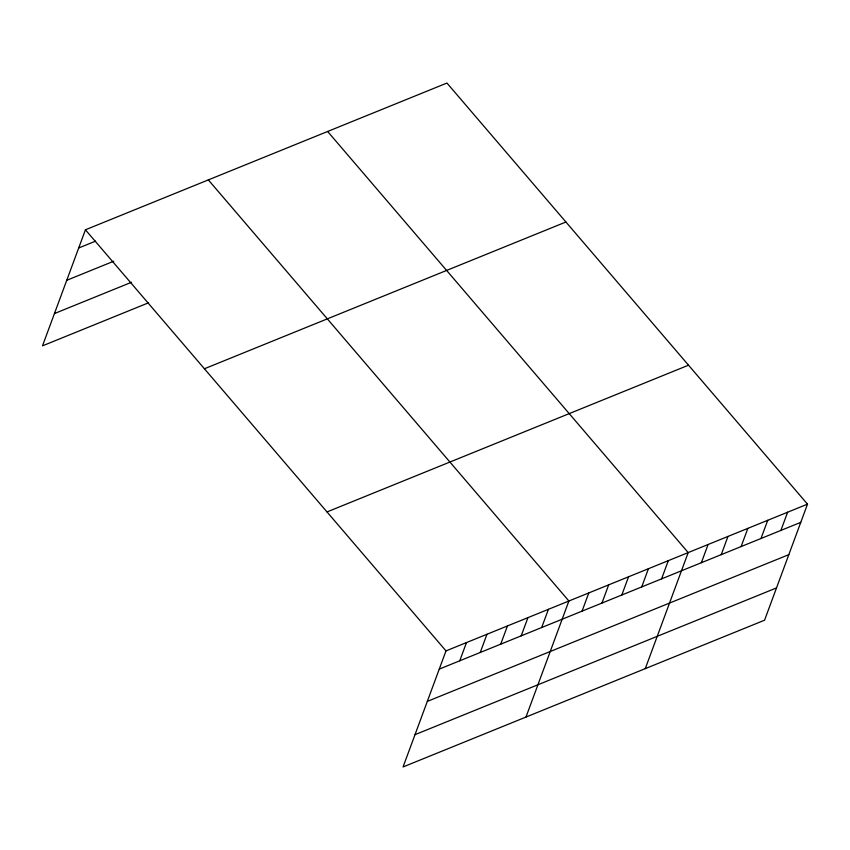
<?xml version="1.0" encoding="UTF-8"?>
<svg xmlns="http://www.w3.org/2000/svg" width="850" height="850" viewBox="0 0 850 850"><rect width="100%" height="100%" fill="white"/><g stroke="black" fill="none" stroke-linecap="round" stroke-linejoin="round"><path stroke-width="1.27" d="M807.5 504.156L445.995 650.898L403.059 766.955L764.575 620.202L807.5 504.156L446.941 83.045L85.425 229.798L42.5 345.844L148.538 302.802M459.744 660.79L466.48 642.579M480.229 652.471L486.965 634.27M500.714 644.162L507.45 625.951M521.199 635.843L527.935 617.642M541.684 627.523L548.42 609.322M525.98 717.06L568.905 601.003L208.346 179.903M582.059 611.139L588.784 592.939M601.938 603.075L608.674 584.864M621.817 595L628.554 576.789M641.707 586.925L648.433 568.724M661.587 578.861L668.323 560.649M645.278 668.631L688.202 552.585L327.643 131.474M701.356 562.711L708.082 544.51M721.236 554.646L727.972 536.435M741.115 546.571L747.851 528.371M760.994 538.507L767.731 520.296M780.884 530.432L787.621 512.221M78.699 247.998L95.561 241.156M66.746 280.288L113.751 261.216M54.443 313.554L131.569 282.253M204.414 368.762L565.919 222.009M327.006 511.934L688.511 365.192M439.259 669.109L800.764 522.357M427.316 701.399L788.821 554.646M415.013 734.666L776.518 587.913M85.425 229.798L445.995 650.898"/></g></svg>
